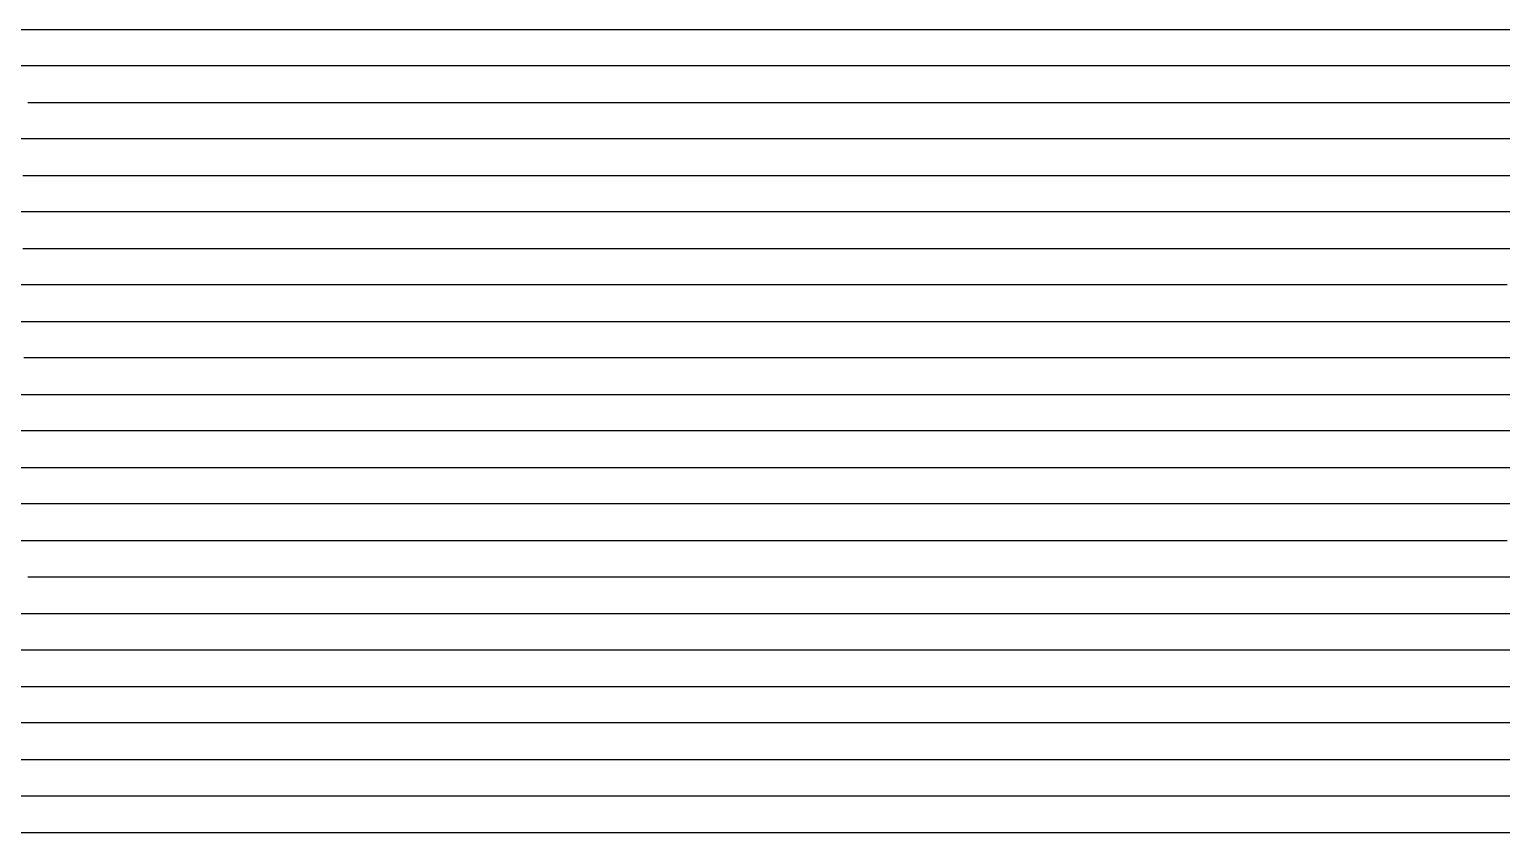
# Model space of a CAD drawing. Extents: x 20 to 170, y 60 to 234.
# Drawn here: x 57.5 to 95, y 103.73 to 124.21 of the extents above; entities that cross this region are included whole.
import ezdxf

# ---------------------------------------------------------------- set-up
doc = ezdxf.new("R2010")
doc.units = 0
doc.header["$LTSCALE"] = 0.000394
doc.layers.add('SPLINE', color=7, linetype='CONTINUOUS')

msp = doc.modelspace()

# ---------------------------------------------------------------- linework, layer by layer
at = {"layer": 'SPLINE', "color": 2}
for points in [[(56.213081, 124.206131, -9.601934), (57.567368, 124.206131, -11.765608), (58.307144, 124.206131, -12.723764), (59.091778, 124.206131, -13.434563), (59.758308, 124.206131, -13.919902), (60.632774, 124.206131, -14.37704), (60.772232, 124.206131, -14.45844), (61.469463, 124.206131, -14.743419), (61.819225, 124.206131, -14.946959), (62.169041, 124.206131, -15.347757), (62.341583, 124.206131, -15.670257), (62.42902, 124.206131, -15.917615), (62.516464, 124.206131, -16.321535), (62.866261, 124.206131, -18.090689), (63.279858, 124.206131, -19.875504), (63.301121, 124.206131, -19.919323), (63.629681, 124.206131, -19.859863), (64.284355, 124.206131, -19.806623), (64.610489, 124.206131, -19.809763), (66.007317, 124.206131, -20.119743), (67.401756, 124.206131, -20.639542), (68.098999, 124.206131, -20.877522), (68.994743, 124.206131, -21.33778), (69.146011, 124.206131, -21.434879), (69.320892, 124.206131, -21.588278), (69.495804, 124.206131, -21.769897), (70.890259, 124.206131, -23.304234), (71.131325, 124.206131, -23.576632), (71.240036, 124.206131, -23.723812), (71.414917, 124.206131, -24.046312), (71.511841, 124.206131, -24.32189), (71.589844, 124.206131, -24.63497), (72.201965, 124.206131, -27.525141), (72.407585, 124.206131, -28.264078), (72.424118, 124.206131, -28.307919), (72.636856, 124.206131, -28.636717), (72.658112, 124.206131, -28.646116), (72.984268, 124.206131, -28.520857), (73.334061, 124.206131, -28.426897), (73.683884, 124.206131, -28.361158), (74.381104, 124.206131, -28.301659), (75.383202, 124.206131, -28.307919), (75.775528, 124.206131, -28.098139), (76.125359, 124.206131, -27.929039), (76.475098, 124.206131, -27.794378), (76.81308, 124.206131, -27.75996), (77.172318, 124.206131, -27.831999), (78.569153, 124.206131, -27.772461), (79.963608, 124.206131, -27.976019), (80.3134, 124.206131, -28.007318), (81.010605, 124.206131, -27.806938), (81.360413, 124.206131, -27.75996), (82.057632, 124.206131, -27.878939), (82.754852, 124.206131, -28.210838), (83.10466, 124.206131, -28.467617), (83.267746, 124.206131, -28.627337), (83.430801, 124.206131, -28.833977), (83.627014, 124.206131, -29.156475), (84.260391, 124.206131, -30.515451), (84.281677, 124.206131, -30.543631), (84.562912, 124.206131, -30.672031), (84.865433, 124.206131, -30.841091), (84.993057, 124.206131, -30.866171), (85.269592, 124.206131, -30.731491), (85.54612, 124.206131, -30.634451), (85.89592, 124.206131, -30.612511), (86.245674, 124.206131, -30.615671), (86.593155, 124.206131, -30.634451), (86.942947, 124.206131, -30.784731), (87.285614, 124.206131, -31.022709), (87.628342, 124.206131, -31.307669), (87.973396, 124.206131, -31.711567), (88.015938, 124.206131, -31.777348), (88.167206, 124.206131, -32.052887), (88.240479, 124.206131, -32.221966), (88.316132, 124.206131, -32.416107), (88.337387, 124.206131, -32.450546), (89.013329, 124.206131, -32.040348), (89.689278, 124.206131, -31.245029), (90.540146, 124.206131, -29.682533), (90.66069, 124.206131, -29.494635), (90.781204, 124.206131, -29.356915), (90.956123, 124.206131, -29.200335), (91.828232, 124.206131, -28.495817), (92.525436, 124.206131, -28.032358), (93.922264, 124.206131, -27.152502), (94.619499, 124.206131, -26.783003), (95.316696, 124.206131, -26.382244)], [(95.316696, 123.274933, -26.106705), (93.222641, 123.274933, -27.20886), (92.525436, 123.274933, -27.622181), (90.956123, 123.274933, -28.680576), (90.781204, 123.274933, -28.824596), (90.67247, 123.274933, -28.949837), (89.734177, 123.274933, -30.214853), (88.92823, 123.274933, -31.492409), (88.294846, 123.274933, -31.827427), (87.753624, 123.274933, -31.439169), (86.942947, 123.274933, -30.881811), (86.593155, 123.274933, -30.690771), (86.245674, 123.274933, -30.653231), (85.54612, 123.274933, -30.687691), (85.111229, 123.274933, -30.938169), (85.092331, 123.274933, -30.935009), (84.688217, 123.274933, -30.756571), (84.484901, 123.274933, -30.690771), (84.281677, 123.274933, -30.603111), (84.260391, 123.274933, -30.581211), (84.15168, 123.274933, -30.371391), (83.530075, 123.274933, -29.100115), (83.32209, 123.274933, -28.783836), (83.163727, 123.274933, -28.561537), (83.029022, 123.274933, -28.408138), (82.407425, 123.274933, -27.756821), (82.057632, 123.274933, -27.5345), (81.707794, 123.274933, -27.449961), (81.360413, 123.274933, -27.42802), (80.660812, 123.274933, -27.5408), (80.400826, 123.274933, -27.60968), (79.963608, 123.274933, -27.5408), (78.569153, 123.274933, -27.506321), (78.065727, 123.274933, -27.484421), (77.172318, 123.274933, -27.16814), (76.475098, 123.274933, -27.149363), (76.125359, 123.274933, -27.24332), (75.210648, 123.274933, -27.622181), (74.927055, 123.274933, -27.841358), (74.820679, 123.274933, -27.982279), (74.643417, 123.274933, -28.264078), (74.619781, 123.274933, -28.273458), (73.683884, 123.274933, -28.345539), (73.334061, 123.274933, -28.420637), (72.984268, 123.274933, -28.686817), (72.962982, 123.274933, -28.671137), (72.859009, 123.274933, -28.561537), (72.837753, 123.274933, -28.527117), (72.568298, 123.274933, -27.731781), (72.433563, 123.274933, -27.40616), (72.298866, 123.274933, -27.19318), (72.031799, 123.274933, -26.341484), (71.804924, 123.274933, -25.737186), (71.589844, 123.274933, -25.239328), (71.414917, 123.274933, -24.872948), (71.240036, 123.274933, -24.55047), (70.455376, 123.274933, -23.369974), (70.36792, 123.274933, -23.250994), (70.193024, 123.274933, -23.050594), (69.779404, 123.274933, -22.787556), (69.365814, 123.274933, -22.665436), (69.122368, 123.274933, -22.399296), (68.798584, 123.274933, -22.136238), (68.098999, 123.274933, -21.769897), (67.751541, 123.274933, -21.660337), (67.401756, 123.274933, -21.691658), (67.29303, 123.274933, -21.738558), (66.650162, 123.274933, -21.52566), (65.89386, 123.274933, -21.22192), (65.652786, 123.274933, -21.0779), (64.981552, 123.274933, -20.883741), (64.960304, 123.274933, -20.865002), (64.610489, 123.274933, -20.680222), (64.393074, 123.274933, -20.667742), (63.684021, 123.274933, -20.727201), (63.504417, 123.274933, -20.764782), (62.993896, 123.274933, -20.965179), (62.771729, 123.274933, -20.949539), (62.755184, 123.274933, -20.943281), (62.417187, 123.274933, -19.668865), (62.081585, 123.274933, -17.95295), (61.939789, 123.274933, -17.301651), (61.819225, 123.274933, -16.885153), (61.731789, 123.274933, -16.637833), (61.469463, 123.274933, -15.952055), (61.268539, 123.274933, -15.620176), (61.067657, 123.274933, -15.460437), (60.966022, 123.274933, -15.404098), (60.422421, 123.274933, -15.184918), (60.183723, 123.274933, -15.009559), (60.074982, 123.274933, -14.940699), (59.72522, 123.274933, -14.755939), (58.33073, 123.274933, -13.653702), (57.980968, 123.274933, -13.343763), (57.631187, 123.274933, -12.921045), (57.151405, 123.274933, -12.307307)], [(57.456276, 122.343689, -13.443963), (58.068405, 122.343689, -14.3614), (59.027981, 122.343689, -15.285097), (60.422421, 122.343689, -16.471855), (60.772232, 122.343689, -16.910233), (60.947113, 122.343689, -17.185793), (61.098389, 122.343689, -17.517691), (61.294521, 122.343689, -18.028049), (61.469463, 122.343689, -18.519688), (61.533272, 122.343689, -18.779547), (61.961048, 122.343689, -20.764782), (62.102844, 122.343689, -21.306459), (62.124119, 122.343689, -21.372259), (62.670071, 122.343689, -21.522539), (63.164055, 122.343689, -21.741737), (63.563454, 122.343689, -21.816837), (63.913273, 122.343689, -22.004738), (64.088173, 122.343689, -22.173838), (64.456863, 122.343689, -22.555836), (65.002838, 122.343689, -23.178974), (65.199005, 122.343689, -23.532812), (65.272263, 122.343689, -23.795792), (65.416443, 122.343689, -24.738308), (65.858414, 122.343689, -25.890606), (65.877342, 122.343689, -25.915667), (66.049866, 122.343689, -26.009584), (66.071121, 122.343689, -25.987684), (66.222382, 122.343689, -25.521126), (66.373642, 122.343689, -25.229908), (66.524918, 122.343689, -25.029509), (67.297791, 122.343689, -23.886612), (67.401756, 122.343689, -23.708132), (67.751541, 122.343689, -23.335554), (68.098999, 122.343689, -23.163294), (68.448769, 122.343689, -23.122574), (68.689873, 122.343689, -23.166454), (68.798584, 122.343689, -23.197754), (69.495804, 122.343689, -23.463892), (69.845596, 122.343689, -23.676832), (70.193024, 122.343689, -24.027552), (70.507339, 122.343689, -24.497231), (71.166763, 122.343689, -25.248728), (71.377106, 122.343689, -25.405266), (71.589844, 122.343689, -25.583746), (71.937256, 122.343689, -25.953224), (72.133438, 122.343689, -26.216225), (72.920448, 122.343689, -26.948982), (72.984268, 122.343689, -26.999043), (73.726395, 122.343689, -27.797499), (74.532349, 122.343689, -28.320478), (74.555969, 122.343689, -28.320478), (74.785263, 122.343689, -27.960339), (74.860863, 122.343689, -27.857038), (75.165756, 122.343689, -27.60342), (76.125359, 122.343689, -27.20886), (76.475098, 122.343689, -27.133722), (77.172318, 122.343689, -27.143103), (78.065727, 122.343689, -27.27774), (78.569153, 122.343689, -27.27462), (80.660812, 122.343689, -27.165043), (81.360413, 122.343689, -27.24958), (82.754852, 122.343689, -27.305941), (83.10466, 122.343689, -27.475), (83.452057, 122.343689, -27.810059), (83.627014, 122.343689, -28.098139), (83.80188, 122.343689, -28.567837), (84.15168, 122.343689, -29.576075), (84.435272, 122.343689, -30.452831), (84.780319, 122.343689, -30.706451), (85.643059, 122.343689, -31.210609), (85.76593, 122.343689, -31.295109), (86.363892, 122.343689, -31.304529), (86.67115, 122.343689, -31.457949), (86.942947, 122.343689, -31.645807), (87.269096, 122.343689, -31.830587), (87.290352, 122.343689, -31.830587), (88.157761, 122.343689, -31.407869), (88.840805, 122.343689, -30.853611), (88.862061, 122.343689, -30.825411), (89.646751, 122.343689, -29.579195), (89.734177, 122.343689, -29.457115), (89.909111, 122.343689, -29.250435), (90.781204, 122.343689, -28.257818), (91.128647, 122.343689, -28.001099), (91.915657, 122.343689, -27.49382), (92.875259, 122.343689, -26.986563), (93.922264, 122.343689, -26.469904), (95.316696, 122.343689, -25.878086)], [(95.316696, 121.414871, -25.683947), (93.922264, 121.414871, -26.210024), (92.525436, 121.414871, -26.839382), (91.128647, 121.414871, -27.628441), (90.431442, 121.414871, -28.148218), (89.909111, 121.414871, -28.580317), (89.776703, 121.414871, -28.718117), (88.774635, 121.414871, -30.030113), (88.011223, 121.414871, -31.270069), (86.789276, 121.414871, -31.880667), (86.768036, 121.414871, -31.883827), (86.749161, 121.414871, -31.877527), (86.597893, 121.414871, -31.749147), (86.148804, 121.414871, -31.420349), (85.54612, 121.414871, -31.00701), (85.432671, 121.414871, -30.919409), (85.231766, 121.414871, -30.080193), (85.089966, 121.414871, -29.538515), (84.607796, 121.414871, -28.022999), (84.380959, 121.414871, -27.669161), (84.15168, 121.414871, -27.490641), (83.976761, 121.414871, -27.409281), (83.80188, 121.414871, -27.33724), (83.10466, 121.414871, -26.933323), (82.754852, 121.414871, -26.829983), (82.057632, 121.414871, -26.845642), (81.511658, 121.414871, -26.914522), (80.660812, 121.414871, -26.817442), (79.963608, 121.414871, -26.864403), (78.21936, 121.414871, -26.999043), (77.522118, 121.414871, -27.024122), (77.172318, 121.414871, -27.083603), (76.893494, 121.414871, -27.18696), (76.616898, 121.414871, -27.31846), (76.05912, 121.414871, -27.694201), (75.558105, 121.414871, -27.947859), (75.39267, 121.414871, -27.925919), (74.629227, 121.414871, -27.525141), (72.908661, 121.414871, -26.545002), (72.863739, 121.414871, -26.504324), (72.428879, 121.414871, -26.184944), (71.849792, 121.414871, -25.925024), (71.06514, 121.414871, -25.352026), (70.193024, 121.414871, -24.60367), (70.018112, 121.414871, -24.46903), (69.845596, 121.414871, -24.381371), (69.146011, 121.414871, -24.06197), (69.016014, 121.414871, -23.986832), (68.798584, 121.414871, -23.880352), (68.448769, 121.414871, -23.817732), (68.098999, 121.414871, -23.845932), (67.751541, 121.414871, -23.989952), (67.401756, 121.414871, -24.31245), (66.44693, 121.414871, -25.442846), (66.324005, 121.414871, -25.652626), (66.198761, 121.414871, -25.978264), (65.156456, 121.414871, -30.174133), (65.132851, 121.414871, -30.186693), (65.085533, 121.414871, -30.145973), (65.069016, 121.414871, -30.058332), (64.610489, 121.414871, -27.002222), (64.567955, 121.414871, -26.685963), (64.362343, 121.414871, -24.19035), (64.322159, 121.414871, -23.946112), (64.239464, 121.414871, -23.701872), (64.07634, 121.414871, -23.416954), (63.913273, 121.414871, -23.232174), (63.213684, 121.414871, -22.414936), (63.041161, 121.414871, -22.189476), (62.866261, 121.414871, -22.014137), (62.516464, 121.414871, -21.794958), (61.68214, 121.414871, -21.387899), (61.54744, 121.414871, -21.312759), (61.27327, 121.414871, -21.19376), (61.251995, 121.414871, -21.162439), (60.630421, 121.414871, -18.244129), (60.526398, 121.414871, -17.849609), (60.422421, 121.414871, -17.611631), (60.249893, 121.414871, -17.320431), (60.008823, 121.414871, -17.013573), (59.900112, 121.414871, -16.891413), (59.833927, 121.414871, -16.828793), (58.978352, 121.414871, -16.102335), (58.226765, 121.414871, -15.191197), (57.631187, 121.414871, -14.176661), (57.283749, 121.414871, -13.600523)], [(57.331024, 120.483658, -14.38332), (58.229118, 120.483658, -15.739157), (58.252762, 120.483658, -15.770476), (58.564751, 120.483658, -16.277735), (58.718349, 120.483658, -16.716093), (58.895638, 120.483658, -17.445671), (59.342323, 120.483658, -17.824551), (59.505402, 120.483658, -18.040609), (59.637775, 120.483658, -18.291109), (59.845764, 120.483658, -18.814007), (60.056095, 120.483658, -19.590546), (60.33733, 120.483658, -20.924461), (60.597332, 120.483658, -21.012159), (60.684757, 120.483658, -21.052839), (60.772232, 120.483658, -21.10294), (61.665619, 120.483658, -21.719818), (61.819225, 120.483658, -21.810617), (62.169041, 120.483658, -22.148798), (63.213684, 120.483658, -23.557852), (63.348392, 120.483658, -23.858412), (63.414589, 120.483658, -24.12459), (63.43111, 120.483658, -24.25609), (63.714752, 120.483658, -28.931017), (64.267792, 120.483658, -35.675735), (64.284355, 120.483658, -35.782177), (64.352882, 120.483658, -35.926216), (64.369438, 120.483658, -35.926216), (64.456863, 120.483658, -35.440876), (65.090294, 120.483658, -32.259567), (65.307732, 120.483658, -31.385929), (66.007317, 120.483658, -28.971777), (66.333458, 120.483658, -27.662861), (66.517822, 120.483658, -27.055443), (66.704536, 120.483658, -26.566942), (67.051964, 120.483658, -25.709026), (67.226845, 120.483658, -25.471006), (67.597916, 120.483658, -25.035809), (67.751541, 120.483658, -24.882368), (68.098999, 120.483658, -24.678808), (68.448769, 120.483658, -24.63187), (68.774918, 120.483658, -24.716408), (68.994743, 120.483658, -24.813448), (69.495804, 120.483658, -24.788408), (69.845596, 120.483658, -24.885489), (70.018112, 120.483658, -24.985668), (70.977715, 120.483658, -25.734066), (71.849792, 120.483658, -26.081644), (72.636856, 120.483658, -26.369684), (72.809387, 120.483658, -26.444864), (73.508957, 120.483658, -26.839382), (73.94384, 120.483658, -27.008482), (74.2724, 120.483658, -27.155663), (75.775528, 120.483658, -28.007318), (76.016586, 120.483658, -28.195179), (76.037857, 120.483658, -28.179539), (76.65947, 120.483658, -27.31846), (76.914749, 120.483658, -27.089863), (77.172318, 120.483658, -27.002222), (77.368515, 120.483658, -26.983442), (77.869568, 120.483658, -26.820602), (78.569153, 120.483658, -26.676542), (79.441299, 120.483658, -26.601402), (81.360413, 120.483658, -26.526264), (82.057632, 120.483658, -26.617083), (82.208878, 120.483658, -26.667143), (82.232529, 120.483658, -26.667143), (82.754852, 120.483658, -26.541904), (83.452057, 120.483658, -26.494925), (84.15168, 120.483658, -26.698483), (84.281677, 120.483658, -26.751722), (84.499084, 120.483658, -26.786142), (84.848915, 120.483658, -26.952103), (85.023796, 120.483658, -27.089863), (85.198715, 120.483658, -27.24958), (85.371239, 120.483658, -27.462521), (85.54612, 120.483658, -27.803799), (85.950249, 120.483658, -29.444574), (86.354446, 120.483658, -31.235649), (86.375725, 120.483658, -31.257549), (86.664062, 120.483658, -31.423529), (86.907501, 120.483658, -31.492409), (87.212372, 120.483658, -31.363989), (87.923767, 120.483658, -30.665731), (88.817169, 120.483658, -29.325535), (89.036949, 120.483658, -29.071955), (89.734177, 120.483658, -28.332958), (90.431442, 120.483658, -27.7819), (90.781204, 120.483658, -27.5408), (91.128647, 120.483658, -27.315321), (91.828232, 120.483658, -26.829983), (92.175705, 120.483658, -26.660862), (92.525436, 120.483658, -26.545002), (93.922264, 120.483658, -25.978264), (95.316696, 120.483658, -25.527367)], [(95.316696, 119.552414, -25.405266), (93.922264, 119.552414, -25.874947), (93.222641, 119.552414, -26.122284), (92.525436, 119.552414, -26.413525), (91.828232, 119.552414, -26.679703), (91.303528, 119.552414, -26.955242), (91.128647, 119.552414, -27.058542), (90.431442, 119.552414, -27.55644), (89.734177, 119.552414, -28.082499), (89.036949, 119.552414, -28.771357), (88.337387, 119.552414, -29.569815), (88.041985, 119.552414, -29.926773), (87.893066, 119.552414, -30.136553), (87.746529, 119.552414, -30.318211), (87.132011, 119.552414, -31.038389), (87.07296, 119.552414, -31.069689), (87.051674, 119.552414, -31.066549), (86.366219, 119.552414, -27.925919), (86.25042, 119.552414, -27.59086), (86.016487, 119.552414, -27.190081), (85.89827, 119.552414, -27.052282), (85.780113, 119.552414, -26.939583), (85.198715, 119.552414, -26.444864), (84.848915, 119.552414, -26.231924), (84.15168, 119.552414, -26.147385), (83.68132, 119.552414, -26.216225), (83.192093, 119.552414, -26.491804), (83.109406, 119.552414, -26.491804), (82.754852, 119.552414, -26.369684), (81.360413, 119.552414, -26.297665), (79.963608, 119.552414, -26.307064), (79.266373, 119.552414, -26.391624), (78.569153, 119.552414, -26.548162), (78.21936, 119.552414, -26.620182), (78.044479, 119.552414, -26.648382), (77.522118, 119.552414, -26.817442), (77.172318, 119.552414, -26.970882), (76.704376, 119.552414, -27.34976), (76.46801, 119.552414, -27.7819), (76.212799, 119.552414, -28.383099), (75.775528, 119.552414, -28.048038), (74.381104, 119.552414, -27.258961), (73.683884, 119.552414, -26.948982), (73.508957, 119.552414, -26.883223), (72.674652, 119.552414, -26.613922), (72.362663, 119.552414, -26.548162), (71.741089, 119.552414, -26.498104), (71.653641, 119.552414, -26.466764), (71.414917, 119.552414, -26.397884), (70.890259, 119.552414, -26.260084), (70.717697, 119.552414, -26.191204), (70.542816, 119.552414, -26.128584), (70.193024, 119.552414, -26.094164), (70.063034, 119.552414, -26.106705), (70.041748, 119.552414, -26.100405), (69.729782, 119.552414, -25.862406), (69.420151, 119.552414, -25.737186), (69.223984, 119.552414, -25.737186), (68.448769, 119.552414, -25.862406), (68.098999, 119.552414, -26.044004), (67.926468, 119.552414, -26.282024), (67.751541, 119.552414, -26.732943), (67.051964, 119.552414, -28.583477), (66.87944, 119.552414, -29.081335), (65.988419, 119.552414, -32.118668), (65.938782, 119.552414, -32.312767), (65.740257, 119.552414, -33.571545), (65.137573, 119.552414, -36.605713), (65.071365, 119.552414, -36.690273), (64.915382, 119.552414, -36.934471), (64.648315, 119.552414, -37.573227), (64.454506, 119.552414, -38.161949), (64.4356, 119.552414, -38.190109), (63.367313, 119.552414, -38.190109), (63.346039, 119.552414, -38.130608), (62.866261, 119.552414, -30.199173), (62.516464, 119.552414, -24.64123), (62.495213, 119.552414, -24.34691), (62.419559, 119.552414, -24.021252), (62.341583, 119.552414, -23.845932), (62.169041, 119.552414, -23.589172), (61.774334, 119.552414, -23.056854), (61.469463, 119.552414, -22.411816), (61.294521, 119.552414, -22.073618), (61.122002, 119.552414, -21.845037), (60.772232, 119.552414, -21.55386), (59.907207, 119.552414, -20.95266), (59.737011, 119.552414, -20.852442), (59.027981, 119.552414, -20.608221), (58.678188, 119.552414, -20.185503), (58.569462, 119.552414, -20.100964), (58.33073, 119.552414, -19.114605), (58.068405, 119.552414, -18.021849), (57.806068, 119.552414, -16.653473), (57.631187, 119.552414, -16.249535), (56.922134, 119.552414, -15.131679)], [(57.328648, 118.623627, -19.180386), (57.536636, 118.623627, -20.279444), (57.555511, 118.623627, -20.323301), (57.631187, 118.623627, -20.326422), (58.33073, 118.623627, -20.432901), (58.678188, 118.623627, -20.533062), (59.027981, 118.623627, -20.733461), (60.074982, 118.623627, -21.538219), (60.422421, 118.623627, -21.985958), (61.122002, 118.623627, -23.611092), (61.469463, 118.623627, -24.36257), (61.556889, 118.623627, -24.685108), (61.578175, 118.623627, -24.913649), (62.407738, 118.623627, -38.061749), (62.42902, 118.623627, -38.196369), (63.213684, 118.623627, -38.196369), (64.260712, 118.623627, -38.224548), (64.610489, 118.623627, -38.224548), (65.307732, 118.623627, -38.196369), (66.108932, 118.623627, -38.190109), (66.487091, 118.623627, -35.804096), (66.605278, 118.623627, -35.137135), (66.725815, 118.623627, -34.598598), (66.846329, 118.623627, -34.169621), (66.988174, 118.623627, -33.781319), (67.092148, 118.623627, -33.571545), (68.098999, 118.623627, -30.142813), (68.798584, 118.623627, -28.229639), (68.862389, 118.623627, -28.022999), (68.886002, 118.623627, -27.963499), (68.971107, 118.623627, -27.794378), (69.146011, 118.623627, -27.60968), (69.495804, 118.623627, -27.48756), (70.193024, 118.623627, -27.218281), (70.476624, 118.623627, -27.21512), (71.589844, 118.623627, -27.402981), (71.982147, 118.623627, -27.43432), (72.133438, 118.623627, -27.37796), (72.679398, 118.623627, -27.409281), (72.984268, 118.623627, -27.50946), (74.402359, 118.623627, -28.132559), (75.732994, 118.623627, -28.987436), (75.775528, 118.623627, -28.987436), (76.170227, 118.623627, -29.034395), (76.366371, 118.623627, -29.109535), (76.562576, 118.623627, -29.228495), (76.583862, 118.623627, -29.234755), (77.172318, 118.623627, -27.697361), (77.347237, 118.623627, -27.32472), (77.522118, 118.623627, -27.074223), (77.694641, 118.623627, -26.886322), (77.78212, 118.623627, -26.811182), (77.869568, 118.623627, -26.745422), (78.569153, 118.623627, -26.444864), (78.91658, 118.623627, -26.360304), (79.091492, 118.623627, -26.325865), (79.266373, 118.623627, -26.300804), (79.963608, 118.623627, -26.159904), (80.618301, 118.623627, -26.116064), (81.294235, 118.623627, -26.166164), (82.754852, 118.623627, -26.178684), (83.125946, 118.623627, -26.222525), (83.719177, 118.623627, -26.156784), (83.894073, 118.623627, -26.097244), (84.15168, 118.623627, -26.037785), (85.54612, 118.623627, -25.871826), (85.89592, 118.623627, -25.956345), (86.245674, 118.623627, -26.194365), (86.396988, 118.623627, -26.397884), (86.550606, 118.623627, -26.795563), (86.942947, 118.623627, -28.680576), (87.269096, 118.623627, -30.346371), (87.290352, 118.623627, -30.443451), (87.815056, 118.623627, -29.911133), (88.273567, 118.623627, -29.391335), (89.734177, 118.623627, -27.957218), (91.128647, 118.623627, -26.898863), (92.525436, 118.623627, -26.263245), (93.922264, 118.623627, -25.712126), (95.316696, 118.623627, -25.286308)], [(95.141815, 117.692383, -25.186089), (94.966896, 117.692383, -25.223688), (94.794373, 117.692383, -25.273748), (93.922264, 117.692383, -25.583746), (91.828232, 117.692383, -26.485544), (91.128647, 117.692383, -26.829983), (90.431442, 117.692383, -27.2903), (89.734177, 117.692383, -27.872679), (89.296959, 117.692383, -28.229639), (88.273567, 117.692383, -29.156475), (88.077393, 117.692383, -29.350615), (88.053726, 117.692383, -29.266075), (87.498352, 117.692383, -26.457344), (87.429794, 117.692383, -26.184944), (87.35894, 117.692383, -26.025265), (87.21946, 117.692383, -25.809206), (86.942947, 117.692383, -25.558666), (86.593155, 117.692383, -25.414646), (86.245674, 117.692383, -25.373966), (85.89592, 117.692383, -25.392746), (85.721024, 117.692383, -25.414646), (85.54612, 117.692383, -25.455366), (84.848915, 117.692383, -25.734066), (84.499084, 117.692383, -25.943865), (84.15168, 117.692383, -25.981384), (83.976761, 117.692383, -26.009584), (82.754852, 117.692383, -25.906286), (81.360413, 117.692383, -25.809206), (80.835739, 117.692383, -25.896906), (80.3134, 117.692383, -26.109804), (79.963608, 117.692383, -26.138004), (79.266373, 117.692383, -26.275764), (78.91658, 117.692383, -26.379105), (78.741669, 117.692383, -26.482405), (78.569153, 117.692383, -26.632723), (78.21936, 117.692383, -27.099302), (78.131897, 117.692383, -27.284), (77.869568, 117.692383, -27.903978), (77.172318, 117.692383, -29.698233), (77.089638, 117.692383, -30.030113), (77.042328, 117.692383, -30.333811), (77.018692, 117.692383, -30.349491), (76.768173, 117.692383, -30.452831), (76.74691, 117.692383, -30.452831), (76.397156, 117.692383, -30.327591), (75.775528, 117.692383, -30.136553), (74.988495, 117.692383, -30.133453), (74.132912, 117.692383, -29.579195), (73.683884, 117.692383, -29.341255), (72.984268, 117.692383, -29.043795), (72.896828, 117.692383, -29.075075), (72.287033, 117.692383, -29.400755), (71.937256, 117.692383, -29.557295), (71.240036, 117.692383, -29.670033), (71.06514, 117.692383, -29.707613), (70.890259, 117.692383, -29.848513), (70.193024, 117.692383, -30.903709), (69.850304, 117.692383, -31.489269), (69.67778, 117.692383, -32.030987), (68.992378, 117.692383, -34.32304), (68.798584, 117.692383, -34.742619), (68.578781, 117.692383, -35.362595), (68.470016, 117.692383, -35.782177), (68.361328, 117.692383, -36.298851), (68.016258, 117.692383, -38.161949), (68.002075, 117.692383, -38.196369), (64.610489, 117.692383, -38.190109), (63.650936, 117.692383, -38.224548), (62.866261, 117.692383, -38.224548), (62.169041, 117.692383, -38.199528), (61.490738, 117.692383, -38.190109), (61.469463, 117.692383, -37.964649), (60.635147, 117.692383, -24.744568), (60.618603, 117.692383, -24.62875), (60.554775, 117.692383, -24.37195), (60.488625, 117.692383, -24.19347), (59.55032, 117.692383, -21.870098), (59.375408, 117.692383, -21.56012), (59.027981, 117.692383, -21.1875), (58.33073, 117.692383, -20.695902), (57.980968, 117.692383, -20.457941), (57.806068, 117.692383, -20.373362), (56.933956, 117.692383, -20.088444)], [(57.283749, 116.761154, -20.523682), (58.15588, 116.761154, -21.15308), (58.33073, 116.761154, -21.30336), (58.503307, 116.761154, -21.516279), (58.678188, 116.761154, -21.854418), (59.027981, 116.761154, -22.693596), (59.55032, 116.761154, -23.986832), (59.637775, 116.761154, -24.22167), (59.682667, 116.761154, -24.39073), (59.703949, 116.761154, -24.52541), (59.72522, 116.761154, -24.819708), (60.554775, 116.761154, -38.165047), (60.57605, 116.761154, -38.196369), (62.866261, 116.761154, -38.190109), (63.738392, 116.761154, -38.218288), (64.610489, 116.761154, -38.190109), (66.007317, 116.761154, -38.199528), (66.354744, 116.761154, -38.208908), (67.051964, 116.761154, -38.190109), (68.623672, 116.761154, -38.190109), (69.670685, 116.761154, -38.230808), (72.984268, 116.761154, -38.230808), (74.381104, 116.761154, -38.240208), (75.078308, 116.761154, -38.230808), (76.10408, 116.761154, -38.233948), (76.430183, 116.761154, -38.249588), (76.451485, 116.761154, -38.199528), (76.744553, 116.761154, -36.947033), (76.891083, 116.761154, -36.420952), (77.058907, 116.761154, -35.966915), (77.129822, 116.761154, -35.794735), (77.869568, 116.761154, -31.12291), (78.023193, 116.761154, -30.092752), (78.044479, 116.761154, -29.992533), (78.110626, 116.761154, -29.782713), (78.699112, 116.761154, -28.392439), (78.982773, 116.761154, -27.305941), (79.124573, 116.761154, -26.948982), (79.266373, 116.761154, -26.726683), (79.613831, 116.761154, -26.391624), (79.963608, 116.761154, -26.200624), (80.660812, 116.761154, -25.915667), (81.360413, 116.761154, -25.809206), (81.511658, 116.761154, -25.806067), (81.823654, 116.761154, -25.718407), (82.133286, 116.761154, -25.655787), (82.754852, 116.761154, -25.643227), (84.15168, 116.761154, -25.571226), (84.806351, 116.761154, -25.583746), (85.477592, 116.761154, -25.427206), (85.54612, 116.761154, -25.389606), (86.245674, 116.761154, -25.151669), (86.768036, 116.761154, -25.051468), (86.942947, 116.761154, -25.029509), (87.640175, 116.761154, -25.070229), (87.989937, 116.761154, -25.254988), (88.164856, 116.761154, -25.427206), (88.337387, 116.761154, -25.734066), (88.92823, 116.761154, -28.326698), (88.949516, 116.761154, -28.392439), (89.341873, 116.761154, -28.076199), (89.734177, 116.761154, -27.78812), (91.128647, 116.761154, -26.811182), (91.303528, 116.761154, -26.717222), (91.828232, 116.761154, -26.379105), (92.525436, 116.761154, -26.031525), (93.922264, 116.761154, -25.373966), (94.794373, 116.761154, -25.085888), (94.966896, 116.761154, -25.045168), (95.753952, 116.761154, -24.882368)], [(95.666496, 115.832321, -24.55357), (94.90313, 115.832321, -24.866688), (93.922264, 115.832321, -25.148508), (92.525436, 115.832321, -25.925024), (91.128647, 115.832321, -26.751722), (90.431442, 115.832321, -27.205721), (89.887833, 115.832321, -27.593981), (89.86422, 115.832321, -27.5345), (89.734177, 115.832321, -27.046062), (89.320587, 115.832321, -25.364586), (89.178772, 115.832321, -25.035809), (89.036949, 115.832321, -24.851028), (88.68721, 115.832321, -24.613091), (88.337387, 115.832321, -24.531651), (87.640175, 115.832321, -24.59741), (87.290352, 115.832321, -24.685108), (86.942947, 115.832321, -24.800968), (86.387505, 115.832321, -25.045168), (85.829773, 115.832321, -25.186089), (85.54612, 115.832321, -25.201748), (84.15168, 115.832321, -25.208008), (83.452057, 115.832321, -25.164148), (82.754852, 115.832321, -25.229908), (82.407425, 115.832321, -25.286308), (82.057632, 115.832321, -25.352026), (81.707794, 115.832321, -25.455366), (81.360413, 115.832321, -25.593166), (80.660812, 115.832321, -26.040924), (80.3134, 115.832321, -26.366585), (80.138519, 115.832321, -26.601402), (79.963608, 115.832321, -26.964622), (78.961494, 115.832321, -30.825411), (78.921295, 115.832321, -31.088449), (78.63298, 115.832321, -33.765659), (78.136642, 115.832321, -37.141132), (78.115364, 115.832321, -37.241352), (78.051544, 115.832321, -37.313332), (77.879021, 115.832321, -37.560749), (77.713593, 115.832321, -37.886387), (77.564651, 115.832321, -38.240208), (77.543388, 115.832321, -38.268368), (77.172318, 115.832321, -38.265247), (76.475098, 115.832321, -38.237068), (75.428116, 115.832321, -38.230808), (74.381104, 115.832321, -38.265247), (72.984268, 115.832321, -38.230808), (69.495804, 115.832321, -38.230808), (68.623672, 115.832321, -38.196369), (67.051964, 115.832321, -38.190109), (66.354744, 115.832321, -38.215168), (65.657524, 115.832321, -38.196369), (63.213684, 115.832321, -38.190109), (61.819225, 115.832321, -38.155647), (60.947113, 115.832321, -38.190109), (59.637775, 115.832321, -38.190109), (59.616493, 115.832321, -38.039787), (59.027981, 115.832321, -28.580317), (58.786926, 115.832321, -24.879229), (58.765644, 115.832321, -24.647511), (58.678188, 115.832321, -24.32501), (58.33073, 115.832321, -23.485832), (57.718632, 115.832321, -22.036037), (57.631187, 115.832321, -21.876358), (57.359371, 115.832321, -21.603958)], [(56.97649, 114.901108, -23.607912), (57.687881, 114.901108, -25.286308), (57.742226, 114.901108, -25.458527), (57.782452, 114.901108, -25.643227), (57.824986, 114.901108, -25.921925), (58.089676, 114.901108, -29.090734), (58.15588, 114.901108, -29.945553), (58.678188, 114.901108, -37.980309), (58.699451, 114.901108, -38.190109), (60.772232, 114.901108, -38.186989), (61.819225, 114.901108, -38.152569), (63.213684, 114.901108, -38.196369), (68.798584, 114.901108, -38.196369), (69.495804, 114.901108, -38.221428), (70.542816, 114.901108, -38.230808), (72.984268, 114.901108, -38.230808), (74.381104, 114.901108, -38.265247), (75.428116, 114.901108, -38.230808), (76.475098, 114.901108, -38.237068), (77.172318, 114.901108, -38.265247), (78.569153, 114.901108, -38.268368), (78.583328, 114.901108, -38.255867), (79.091492, 114.901108, -36.590031), (79.337257, 114.901108, -34.307381), (79.445984, 114.901108, -33.449444), (79.880905, 114.901108, -30.590611), (79.909248, 114.901108, -30.462231), (80.856995, 114.901108, -26.664022), (81.010605, 114.901108, -26.250725), (81.360413, 114.901108, -25.712126), (81.532944, 114.901108, -25.524246), (81.707794, 114.901108, -25.367706), (82.057632, 114.901108, -25.123468), (82.754852, 114.901108, -24.813448), (83.300812, 114.901108, -24.750828), (83.868057, 114.901108, -24.747728), (84.15168, 114.901108, -24.710148), (84.761459, 114.901108, -24.710148), (84.848915, 114.901108, -24.688189), (85.54612, 114.901108, -24.66317), (86.942947, 114.901108, -24.57551), (87.401443, 114.901108, -24.497231), (87.869423, 114.901108, -24.27177), (88.337387, 114.901108, -24.09325), (88.512268, 114.901108, -24.036932), (88.68721, 114.901108, -23.989952), (89.036949, 114.901108, -23.927332), (89.384407, 114.901108, -23.936712), (89.734177, 114.901108, -24.046312), (89.984711, 114.901108, -24.24045), (90.109985, 114.901108, -24.40955), (90.235245, 114.901108, -24.681988), (90.410156, 114.901108, -25.326986), (90.431442, 114.901108, -25.370846), (90.693748, 114.901108, -25.658886), (90.715027, 114.901108, -25.674526), (90.923027, 114.901108, -25.724667), (91.128647, 114.901108, -25.878086), (91.265732, 114.901108, -26.044004), (91.492599, 114.901108, -26.357204), (91.50679, 114.901108, -26.369684), (91.764404, 114.901108, -26.225664), (92.045647, 114.901108, -26.128584), (93.922264, 114.901108, -25.038908), (94.052254, 114.901108, -25.001308), (95.316696, 114.901108, -24.39073)], [(95.666496, 113.969925, -23.842772), (94.794373, 113.969925, -24.37195), (94.619499, 113.969925, -24.46277), (93.986084, 113.969925, -24.901108), (92.525436, 113.969925, -25.743446), (92.438011, 113.969925, -25.787306), (92.416725, 113.969925, -25.777906), (91.894402, 113.969925, -25.054588), (91.726616, 113.969925, -24.647511), (91.511528, 113.969925, -24.23105), (91.343742, 113.969925, -24.008732), (90.911171, 113.969925, -23.535912), (90.67247, 113.969925, -23.351154), (90.431442, 113.969925, -23.263514), (89.734177, 113.969925, -23.272934), (89.384407, 113.969925, -23.369974), (89.036949, 113.969925, -23.507772), (88.68721, 113.969925, -23.686192), (88.228699, 113.969925, -23.977392), (87.807961, 113.969925, -24.08077), (86.942947, 113.969925, -24.052572), (85.699745, 113.969925, -24.10581), (85.198715, 113.969925, -24.08699), (84.848915, 113.969925, -24.10581), (84.499084, 113.969925, -24.16217), (83.868057, 113.969925, -24.29369), (83.584442, 113.969925, -24.40011), (83.01722, 113.969925, -24.744568), (82.754852, 113.969925, -24.779028), (82.407425, 113.969925, -24.938688), (82.232529, 113.969925, -25.120348), (82.057632, 113.969925, -25.420946), (81.830742, 113.969925, -25.937584), (81.294235, 113.969925, -27.612801), (81.206787, 113.969925, -27.925919), (80.923172, 113.969925, -29.081335), (80.835739, 113.969925, -29.485275), (80.814468, 113.969925, -29.626175), (80.400826, 113.969925, -33.017323), (80.355911, 113.969925, -33.324203), (79.902153, 113.969925, -36.298851), (79.880905, 113.969925, -36.405312), (79.308899, 113.969925, -38.255867), (79.287651, 113.969925, -38.268368), (77.172318, 113.969925, -38.268368), (75.775528, 113.969925, -38.230808), (74.903412, 113.969925, -38.255867), (74.031273, 113.969925, -38.230808), (72.636856, 113.969925, -38.230808), (72.287033, 113.969925, -38.240208), (71.589844, 113.969925, -38.202648), (71.240036, 113.969925, -38.196369), (70.890259, 113.969925, -38.199528), (70.193024, 113.969925, -38.246449), (69.845596, 113.969925, -38.230808), (68.536224, 113.969925, -38.224548), (67.751541, 113.969925, -38.199528), (65.307732, 113.969925, -38.190109), (64.610489, 113.969925, -38.218288), (63.913273, 113.969925, -38.190109), (63.213684, 113.969925, -38.202648), (62.866261, 113.969925, -38.196369), (61.819225, 113.969925, -38.205769), (61.469463, 113.969925, -38.196369), (57.739895, 113.969925, -38.190109), (57.718632, 113.969925, -37.995968), (57.283749, 113.969925, -32.738644)], [(56.626709, 113.038696, -38.199528), (57.631187, 113.038696, -38.205769), (58.33073, 113.038696, -38.196369), (61.819225, 113.038696, -38.190109), (62.169041, 113.038696, -38.199528), (63.213684, 113.038696, -38.199528), (63.913273, 113.038696, -38.224548), (64.610489, 113.038696, -38.224548), (65.307732, 113.038696, -38.196369), (67.751541, 113.038696, -38.190109), (68.798584, 113.038696, -38.224548), (69.495804, 113.038696, -38.230808), (70.193024, 113.038696, -38.249588), (71.589844, 113.038696, -38.202648), (72.984268, 113.038696, -38.230808), (74.381104, 113.038696, -38.233948), (75.253204, 113.038696, -38.268368), (80.225952, 113.038696, -38.268368), (80.247223, 113.038696, -38.246449), (80.526123, 113.038696, -37.266392), (80.802612, 113.038696, -36.170456), (80.821564, 113.038696, -36.082775), (81.258797, 113.038696, -32.500645), (81.752762, 113.038696, -27.352921), (81.809464, 113.038696, -26.883223), (81.866188, 113.038696, -26.526264), (82.000908, 113.038696, -25.859306), (82.057632, 113.038696, -25.662046), (82.232529, 113.038696, -25.298788), (82.407425, 113.038696, -25.032648), (82.754852, 113.038696, -24.613091), (83.452057, 113.038696, -24.027552), (83.80188, 113.038696, -23.870972), (84.15168, 113.038696, -23.808352), (84.848915, 113.038696, -23.751972), (85.54612, 113.038696, -23.554672), (86.593155, 113.038696, -23.485832), (86.942947, 113.038696, -23.420053), (88.729744, 113.038696, -23.473312), (89.044044, 113.038696, -23.398134), (89.483704, 113.038696, -23.069374), (89.734177, 113.038696, -22.912794), (90.084, 113.038696, -22.737455), (90.256531, 113.038696, -22.674816), (90.431442, 113.038696, -22.618456), (91.128647, 113.038696, -22.540195), (91.478409, 113.038696, -22.612196), (91.828232, 113.038696, -22.843914), (92.045647, 113.038696, -23.166454), (92.525436, 113.038696, -24.34691), (92.875259, 113.038696, -25.377087), (92.896515, 113.038696, -25.383347), (93.151794, 113.038696, -25.236168), (93.409355, 113.038696, -25.117208), (93.922264, 113.038696, -24.829128), (95.316696, 113.038696, -23.930492)], [(95.316696, 112.109879, -23.902292), (94.423332, 112.109879, -24.41577), (94.402084, 112.109879, -24.39699), (94.31221, 112.109879, -24.16531), (94.108986, 112.109879, -23.736332), (93.922264, 112.109879, -23.467012), (93.659889, 112.109879, -23.266634), (93.144699, 112.109879, -23.016134), (93.012321, 112.109879, -22.634136), (92.889427, 112.109879, -22.383615), (92.768883, 112.109879, -22.230196), (92.525436, 112.109879, -22.039198), (92.175705, 112.109879, -21.920218), (91.828232, 112.109879, -21.907698), (91.478409, 112.109879, -21.954638), (91.303528, 112.109879, -21.995358), (91.128647, 112.109879, -22.051758), (90.431442, 112.109879, -22.377356), (90.256531, 112.109879, -22.496336), (89.972908, 112.109879, -22.709316), (89.734177, 112.109879, -22.781296), (89.429298, 112.109879, -22.903414), (88.871506, 112.109879, -22.881514), (87.640175, 112.109879, -22.884634), (87.597618, 112.109879, -22.894033), (86.942947, 112.109879, -22.875254), (86.593155, 112.109879, -22.922194), (85.54612, 112.109879, -23.247854), (84.848915, 112.109879, -23.357414), (84.674026, 112.109879, -23.391893), (84.499084, 112.109879, -23.441992), (84.15168, 112.109879, -23.560972), (83.452057, 112.109879, -23.971172), (83.279526, 112.109879, -24.13085), (83.10466, 112.109879, -24.37509), (82.929794, 112.109879, -24.725788), (82.754852, 112.109879, -25.214268), (82.674492, 112.109879, -25.590006), (82.232529, 112.109879, -28.555277), (82.142731, 112.109879, -29.194075), (82.076561, 112.109879, -29.779633), (82.050537, 112.109879, -29.976892), (81.532944, 112.109879, -30.565531), (81.360413, 112.109879, -30.800371), (81.176056, 112.109879, -31.176109), (81.064987, 112.109879, -31.514349), (80.991722, 112.109879, -31.799267), (80.918434, 112.109879, -32.228207), (80.403214, 112.109879, -36.608833), (80.181053, 112.109879, -38.161949), (80.159805, 112.109879, -38.268368), (74.381104, 112.109879, -38.268368), (72.984268, 112.109879, -38.230808), (72.287033, 112.109879, -38.252708), (71.240036, 112.109879, -38.230808), (68.536224, 112.109879, -38.230808), (67.401756, 112.109879, -38.190109), (66.007317, 112.109879, -38.190109), (64.4356, 112.109879, -38.230808), (63.213684, 112.109879, -38.224548), (61.819225, 112.109879, -38.190109), (56.236717, 112.109879, -38.190109)], [(56.236717, 111.178665, -38.221428), (57.631187, 111.178665, -38.190109), (62.169041, 111.178665, -38.190109), (62.866261, 111.178665, -38.221428), (63.213684, 111.178665, -38.205769), (63.913273, 111.178665, -38.196369), (64.960304, 111.178665, -38.230808), (65.657524, 111.178665, -38.221428), (66.007317, 111.178665, -38.205769), (67.401756, 111.178665, -38.190109), (68.798584, 111.178665, -38.224548), (74.031273, 111.178665, -38.230808), (75.078308, 111.178665, -38.268368), (79.375092, 111.178665, -38.268368), (79.396362, 111.178665, -38.186989), (80.159805, 111.178665, -32.923344), (80.760071, 111.178665, -31.270069), (81.204407, 111.178665, -30.117773), (81.230423, 111.178665, -30.061413), (81.360413, 111.178665, -29.839073), (81.707794, 111.178665, -29.522835), (82.579971, 111.178665, -29.131454), (82.754852, 111.178665, -29.018717), (82.908508, 111.178665, -28.931017), (82.929794, 111.178665, -28.902857), (83.23465, 111.178665, -26.936422), (83.617538, 111.178665, -24.750828), (83.749878, 111.178665, -24.32811), (83.884628, 111.178665, -24.06513), (84.15168, 111.178665, -23.701872), (84.239128, 111.178665, -23.607912), (84.326561, 111.178665, -23.526512), (84.499084, 111.178665, -23.401274), (84.848915, 111.178665, -23.213394), (85.591011, 111.178665, -22.978554), (86.245674, 111.178665, -22.712416), (86.942947, 111.178665, -22.499516), (87.46524, 111.178665, -22.371096), (87.640175, 111.178665, -22.333496), (88.337387, 111.178665, -22.349195), (88.644638, 111.178665, -22.383615), (89.462425, 111.178665, -22.289696), (89.734177, 111.178665, -22.280315), (90.072197, 111.178665, -22.255276), (90.431442, 111.178665, -22.283436), (90.781204, 111.178665, -22.129997), (90.911171, 111.178665, -22.079878), (91.128647, 111.178665, -21.907698), (91.828232, 111.178665, -21.52566), (92.525436, 111.178665, -21.381639), (93.113937, 111.178665, -21.44738), (93.726128, 111.178665, -21.757378), (93.922264, 111.178665, -21.816837), (94.222427, 111.178665, -21.995358), (94.524948, 111.178665, -22.274055), (94.825142, 111.178665, -22.737455), (95.146507, 111.178665, -23.557852)], [(95.316696, 110.247437, -21.610218), (95, 110.247437, -21.550699), (94.685638, 110.247437, -21.588278), (94.290955, 110.247437, -21.278299), (93.922264, 110.247437, -21.14366), (93.222641, 110.247437, -21.127979), (92.875259, 110.247437, -21.22818), (92.612862, 110.247437, -21.36908), (92.591667, 110.247437, -21.37538), (92.525436, 110.247437, -21.37538), (91.882607, 110.247437, -21.463039), (91.239708, 110.247437, -21.726078), (91.128647, 110.247437, -21.722958), (89.734177, 110.247437, -21.816837), (88.68721, 110.247437, -21.854418), (87.552727, 110.247437, -22.086178), (87.290352, 110.247437, -22.155058), (86.942947, 110.247437, -22.277136), (86.266991, 110.247437, -22.662275), (85.54612, 110.247437, -22.959774), (85.371239, 110.247437, -23.034914), (85.198715, 110.247437, -23.163294), (84.848915, 110.247437, -23.570332), (84.674026, 110.247437, -23.895992), (84.58654, 110.247437, -24.13711), (84.499084, 110.247437, -24.54731), (84.15168, 110.247437, -26.435484), (83.846771, 110.247437, -28.176418), (82.754852, 110.247437, -28.846457), (81.707794, 110.247437, -29.309935), (81.360413, 110.247437, -29.563555), (81.010605, 110.247437, -30.067673), (80.705757, 110.247437, -30.527971), (80.573349, 110.247437, -30.734631), (80.405563, 110.247437, -31.019569), (80.221214, 110.247437, -31.445389), (80.110138, 110.247437, -31.749147), (80.001434, 110.247437, -32.203167), (79.583069, 110.247437, -35.359497), (79.200211, 110.247437, -38.136909), (79.17894, 110.247437, -38.208908), (79.084396, 110.247437, -38.268368), (75.253204, 110.247437, -38.268368), (74.381104, 110.247437, -38.233948), (71.589844, 110.247437, -38.233948), (71.414917, 110.247437, -38.230808), (68.798584, 110.247437, -38.230808), (67.401756, 110.247437, -38.190109), (66.007317, 110.247437, -38.196369), (64.960304, 110.247437, -38.230808), (63.913273, 110.247437, -38.190109), (63.213684, 110.247437, -38.202648), (62.516464, 110.247437, -38.230808), (61.469463, 110.247437, -38.196369), (61.122002, 110.247437, -38.190109), (60.422421, 110.247437, -38.165047), (58.678188, 110.247437, -38.190109), (57.980968, 110.247437, -38.218288), (57.456276, 110.247437, -38.224548)], [(55.886955, 109.318573, -38.190109), (57.631187, 109.318573, -38.205769), (57.980968, 109.318573, -38.190109), (59.027981, 109.318573, -38.183807), (60.422421, 109.318573, -38.161949), (62.169041, 109.318573, -38.230808), (65.307732, 109.318573, -38.230808), (66.007317, 109.318573, -38.202648), (66.704536, 109.318573, -38.190109), (67.401756, 109.318573, -38.218288), (69.495804, 109.318573, -38.196369), (70.193024, 109.318573, -38.230808), (71.589844, 109.318573, -38.268368), (72.636856, 109.318573, -38.230808), (73.683884, 109.318573, -38.237068), (74.381104, 109.318573, -38.265247), (78.306831, 109.318573, -38.268368), (78.569153, 109.318573, -36.518032), (79.048927, 109.318573, -33.101845), (79.070206, 109.318573, -32.970303), (79.091492, 109.318573, -32.873283), (79.17894, 109.318573, -32.604004), (79.266373, 109.318573, -32.400467), (80.117249, 109.318573, -30.333811), (80.138519, 109.318573, -30.280611), (80.3134, 109.318573, -29.933073), (80.488289, 109.318573, -29.670033), (80.660812, 109.318573, -29.469595), (80.835739, 109.318573, -29.328714), (81.532944, 109.318573, -28.931017), (81.707794, 109.318573, -28.852757), (81.882767, 109.318573, -28.802677), (82.057632, 109.318573, -28.721256), (82.842308, 109.318573, -28.314219), (83.452057, 109.318573, -28.041779), (84.15168, 109.318573, -27.69108), (84.468384, 109.318573, -27.512581), (84.782738, 109.318573, -27.2903), (84.806351, 109.318573, -27.258961), (85.014343, 109.318573, -26.131744), (85.106537, 109.318573, -25.690207), (85.54612, 109.318573, -23.811472), (85.721024, 109.318573, -23.476452), (85.89592, 109.318573, -23.269773), (86.179535, 109.318573, -23.044313), (86.245674, 109.318573, -22.969173), (86.418297, 109.318573, -22.796976), (86.942947, 109.318573, -22.327276), (87.236008, 109.318573, -22.120598), (87.531464, 109.318573, -22.045458), (88.337387, 109.318573, -21.556959), (89.036949, 109.318573, -21.45052), (89.363136, 109.318573, -21.406679), (89.734177, 109.318573, -21.34096), (91.128647, 109.318573, -21.14678), (92.525436, 109.318573, -21.046579), (93.383408, 109.318573, -21.0341), (93.527573, 109.318573, -21.03092), (94.073509, 109.318573, -20.977699), (94.619499, 109.318573, -20.799221), (95.316696, 109.318573, -20.611382)], [(95.316696, 108.38739, -20.169844), (94.966896, 108.38739, -20.198044), (94.619499, 108.38739, -20.329521), (94.227142, 108.38739, -20.539322), (93.922264, 108.38739, -20.489222), (92.525436, 108.38739, -20.514261), (91.128647, 108.38739, -20.711521), (89.734177, 108.38739, -20.94636), (89.384407, 108.38739, -20.99334), (89.036949, 108.38739, -21.1374), (88.424843, 108.38739, -21.463039), (88.337387, 108.38739, -21.47242), (87.989937, 108.38739, -21.619577), (87.46524, 108.38739, -21.967197), (87.290352, 108.38739, -22.101818), (86.942947, 108.38739, -22.458755), (86.817665, 108.38739, -22.640396), (86.694763, 108.38739, -22.853313), (86.569542, 108.38739, -23.119493), (86.446609, 108.38739, -23.488932), (85.808487, 108.38739, -26.125444), (85.787231, 108.38739, -26.194365), (85.420898, 108.38739, -26.479284), (85.295586, 108.38739, -26.595142), (85.045044, 108.38739, -26.783003), (84.522736, 108.38739, -27.139942), (83.976761, 108.38739, -27.27462), (83.80188, 108.38739, -27.305941), (83.452057, 108.38739, -27.409281), (82.754852, 108.38739, -27.669161), (81.360413, 108.38739, -28.345539), (80.660812, 108.38739, -28.533377), (80.3134, 108.38739, -28.783836), (79.963608, 108.38739, -29.287994), (79.613831, 108.38739, -29.845373), (79.266373, 108.38739, -30.499811), (78.91658, 108.38739, -31.266949), (78.569153, 108.38739, -32.077969), (78.200455, 108.38739, -33.054863), (78.12722, 108.38739, -33.346104), (77.389786, 108.38739, -38.230808), (77.368515, 108.38739, -38.268368), (74.381104, 108.38739, -38.265247), (73.683884, 108.38739, -38.237068), (72.636856, 108.38739, -38.230808), (71.589844, 108.38739, -38.268368), (70.542816, 108.38739, -38.268368), (70.193024, 108.38739, -38.237068), (68.798584, 108.38739, -38.202648), (68.186432, 108.38739, -38.224548), (60.422421, 108.38739, -38.224548), (59.72522, 108.38739, -38.199528), (58.33073, 108.38739, -38.190109), (57.631187, 108.38739, -38.202648), (57.283749, 108.38739, -38.190109)], [(55.886955, 107.456161, -38.190109), (59.027981, 107.456161, -38.196369), (59.72522, 107.456161, -38.230808), (60.074982, 107.456161, -38.224548), (60.772232, 107.456161, -38.249588), (61.819225, 107.456161, -38.224548), (63.213684, 107.456161, -38.202648), (63.913273, 107.456161, -38.230808), (65.132851, 107.456161, -38.237068), (65.657524, 107.456161, -38.230808), (70.193024, 107.456161, -38.230808), (71.589844, 107.456161, -38.268368), (72.984268, 107.456161, -38.230808), (74.381104, 107.456161, -38.268368), (76.496384, 107.456161, -38.268368), (76.600403, 107.456161, -37.745468), (76.68074, 107.456161, -37.303951), (77.172318, 107.456161, -34.12888), (77.543388, 107.456161, -32.281467), (77.694641, 107.456161, -31.683407), (77.827042, 107.456161, -31.301369), (78.21936, 107.456161, -30.261793), (78.306831, 107.456161, -30.092752), (78.569153, 107.456161, -29.698233), (78.91658, 107.456161, -29.134575), (79.266373, 107.456161, -28.495817), (79.613831, 107.456161, -28.163858), (79.963608, 107.456161, -28.029259), (80.3134, 107.456161, -27.997938), (80.814468, 107.456161, -27.894619), (81.360413, 107.456161, -27.653481), (82.579971, 107.456161, -27.152502), (82.754852, 107.456161, -27.093042), (83.452057, 107.456161, -27.046062), (83.759331, 107.456161, -27.030422), (84.499084, 107.456161, -26.698483), (84.674026, 107.456161, -26.601402), (85.54612, 107.456161, -26.028404), (86.134644, 107.456161, -25.690207), (86.283539, 107.456161, -25.586866), (86.430046, 107.456161, -25.467886), (86.725464, 107.456161, -25.251808), (86.746742, 107.456161, -25.179808), (86.942947, 107.456161, -24.40641), (87.377808, 107.456161, -22.768776), (87.510185, 107.456161, -22.408676), (87.640175, 107.456161, -22.148798), (87.815056, 107.456161, -21.888918), (87.989937, 107.456161, -21.685358), (88.337387, 107.456161, -21.4662), (88.982628, 107.456161, -21.127979), (89.304054, 107.456161, -20.983959), (89.625465, 107.456161, -20.943281), (89.646751, 107.456161, -20.933882), (89.909111, 107.456161, -20.730362), (90.084, 107.456161, -20.623861), (90.431442, 107.456161, -20.517382), (91.128647, 107.456161, -20.404701), (91.828232, 107.456161, -20.245024), (92.525436, 107.456161, -20.129164), (93.180107, 107.456161, -20.100964), (93.551186, 107.456161, -20.063343), (93.922264, 107.456161, -20.063343), (94.945633, 107.456161, -20.104103), (95.579071, 107.456161, -20.141644)], [(95.316696, 106.527359, -19.665726), (94.966896, 106.527359, -19.606205), (94.619499, 106.527359, -19.571785), (93.922264, 106.527359, -19.640665), (93.222641, 106.527359, -19.725183), (92.875259, 106.527359, -19.816004), (92.525436, 106.527359, -19.925604), (91.828232, 106.527359, -20.060244), (91.303528, 106.527359, -20.110363), (91.128647, 106.527359, -20.144783), (90.431442, 106.527359, -20.373362), (90.084, 106.527359, -20.561241), (89.036949, 106.527359, -21.365999), (88.68721, 106.527359, -21.660337), (88.512268, 106.527359, -21.892017), (88.337387, 106.527359, -22.249016), (87.86702, 106.527359, -23.808352), (87.685066, 106.527359, -24.48469), (87.661461, 106.527359, -24.51915), (87.302193, 106.527359, -24.685108), (86.593155, 106.527359, -25.079628), (86.245674, 106.527359, -25.301947), (85.54612, 106.527359, -25.671446), (85.371239, 106.527359, -25.746586), (84.848915, 106.527359, -26.025265), (84.15168, 106.527359, -26.313324), (83.823151, 106.527359, -26.429184), (83.660049, 106.527359, -26.466764), (83.497025, 106.527359, -26.519964), (82.842308, 106.527359, -26.786142), (82.057632, 106.527359, -26.786142), (81.707794, 106.527359, -26.855022), (81.532944, 106.527359, -26.920822), (79.942307, 106.527359, -27.5408), (79.266373, 106.527359, -27.57522), (78.91658, 106.527359, -27.641001), (78.569153, 106.527359, -27.831999), (78.394272, 106.527359, -28.013578), (77.935745, 106.527359, -28.699337), (77.498497, 106.527359, -29.159655), (77.347237, 106.527359, -29.369434), (77.259796, 106.527359, -29.563555), (77.172318, 106.527359, -29.923653), (76.822556, 106.527359, -31.580067), (76.475098, 106.527359, -33.371124), (75.775528, 106.527359, -37.009651), (75.558105, 106.527359, -38.233948), (75.53685, 106.527359, -38.268368), (71.589844, 106.527359, -38.265247), (70.193024, 106.527359, -38.230808), (68.798584, 106.527359, -38.230808), (67.401756, 106.527359, -38.246449), (67.051964, 106.527359, -38.230808), (64.610489, 106.527359, -38.230808), (63.213684, 106.527359, -38.190109), (61.819225, 106.527359, -38.215168), (61.469463, 106.527359, -38.224548), (60.422421, 106.527359, -38.230808), (59.027981, 106.527359, -38.190109), (57.631187, 106.527359, -38.202648), (56.236717, 106.527359, -38.190109)], [(56.236717, 105.596123, -38.196369), (57.631187, 105.596123, -38.230808), (59.027981, 105.596123, -38.196369), (60.422421, 105.596123, -38.230808), (63.213684, 105.596123, -38.190109), (64.610489, 105.596123, -38.230808), (66.007317, 105.596123, -38.230808), (66.704536, 105.596123, -38.205769), (67.401756, 105.596123, -38.196369), (68.448769, 105.596123, -38.230808), (70.193024, 105.596123, -38.230808), (71.589844, 105.596123, -38.265247), (74.598541, 105.596123, -38.268368), (74.619781, 105.596123, -38.202648), (75.198853, 105.596123, -34.877239), (75.775528, 105.596123, -31.808647), (76.125359, 105.596123, -30.001913), (76.300217, 105.596123, -29.131454), (76.475098, 105.596123, -28.736937), (76.822556, 105.596123, -28.370579), (77.172318, 105.596123, -28.032358), (77.522118, 105.596123, -27.662861), (77.869568, 105.596123, -27.39048), (78.21936, 105.596123, -27.271481), (78.569153, 105.596123, -27.22138), (78.982773, 105.596123, -27.18696), (79.963608, 105.596123, -26.761103), (80.660812, 105.596123, -26.551283), (81.010605, 105.596123, -26.469904), (81.360413, 105.596123, -26.447985), (82.057632, 105.596123, -26.366585), (82.754852, 105.596123, -26.112965), (84.15168, 105.596123, -25.687086), (85.54612, 105.596123, -25.204868), (86.245674, 105.596123, -24.866688), (86.418297, 105.596123, -24.788408), (86.942947, 105.596123, -24.59741), (88.337387, 105.596123, -24.12459), (88.62571, 105.596123, -23.996212), (88.651733, 105.596123, -23.924212), (88.779343, 105.596123, -23.498352), (88.92823, 105.596123, -23.081894), (89.100784, 105.596123, -22.728056), (89.358414, 105.596123, -22.380516), (89.578224, 105.596123, -22.176958), (89.972908, 105.596123, -21.873238), (89.996544, 105.596123, -21.819998), (90.209282, 105.596123, -21.181219), (90.280174, 105.596123, -21.00902), (90.563766, 105.596123, -20.548761), (90.705589, 105.596123, -20.395302), (90.847412, 105.596123, -20.270063), (91.128647, 105.596123, -20.088444), (91.828232, 105.596123, -19.850464), (92.525436, 105.596123, -19.715803), (93.135216, 105.596123, -19.615625), (93.922264, 105.596123, -19.362005), (95.316696, 105.596123, -19.205425)], [(95.316696, 104.664917, -18.917347), (94.619499, 104.664917, -19.058268), (94.094818, 104.664917, -19.227325), (93.922264, 104.664917, -19.252405), (93.222641, 104.664917, -19.490345), (92.525436, 104.664917, -19.656305), (91.828232, 104.664917, -19.891184), (91.653351, 104.664917, -20.028923), (91.478409, 104.664917, -20.210524), (91.303528, 104.664917, -20.457941), (91.128647, 104.664917, -20.830502), (90.388901, 104.664917, -23.150774), (90.367622, 104.664917, -23.200874), (90.050919, 104.664917, -23.382454), (89.384407, 104.664917, -23.651772), (88.337387, 104.664917, -23.892912), (87.640175, 104.664917, -24.13085), (87.290352, 104.664917, -24.19973), (86.942947, 104.664917, -24.25609), (85.54612, 104.664917, -24.64123), (84.15168, 104.664917, -25.070229), (82.754852, 104.664917, -25.539927), (82.057632, 104.664917, -25.802946), (81.360413, 104.664917, -25.972004), (80.660812, 104.664917, -26.047184), (80.3134, 104.664917, -26.062824), (79.963608, 104.664917, -26.116064), (78.569153, 104.664917, -26.648382), (78.044479, 104.664917, -26.923943), (77.172318, 104.664917, -27.114902), (76.822556, 104.664917, -27.27774), (76.475098, 104.664917, -27.578381), (75.775528, 104.664917, -28.229639), (75.602997, 104.664917, -28.426897), (75.428116, 104.664917, -28.746317), (75.340637, 104.664917, -29.043795), (74.882141, 104.664917, -31.42977), (74.726166, 104.664917, -32.369106), (74.619781, 104.664917, -33.139423), (74.381104, 104.664917, -34.81776), (73.828033, 104.664917, -38.080509), (73.792603, 104.664917, -38.224548), (73.771317, 104.664917, -38.268368), (71.589844, 104.664917, -38.265247), (70.193024, 104.664917, -38.230808), (68.798584, 104.664917, -38.224548), (68.098999, 104.664917, -38.199528), (67.401756, 104.664917, -38.190109), (66.354744, 104.664917, -38.224548), (64.610489, 104.664917, -38.230808), (63.913273, 104.664917, -38.218288), (63.213684, 104.664917, -38.196369), (62.516464, 104.664917, -38.190109), (61.819225, 104.664917, -38.221428), (60.074982, 104.664917, -38.190109), (58.678188, 104.664917, -38.190109), (57.631187, 104.664917, -38.230808), (56.236717, 104.664917, -38.190109)], [(55.537144, 103.733704, -38.224548), (57.631187, 103.733704, -38.230808), (58.678188, 103.733704, -38.190109), (60.249893, 103.733704, -38.190109), (61.122002, 103.733704, -38.224548), (63.213684, 103.733704, -38.230808), (64.610489, 103.733704, -38.196369), (66.007317, 103.733704, -38.230808), (67.751541, 103.733704, -38.233948), (67.926468, 103.733704, -38.237068), (68.098999, 103.733704, -38.230808), (70.193024, 103.733704, -38.230808), (71.589844, 103.733704, -38.268368), (72.809387, 103.733704, -38.268368), (72.833008, 103.733704, -38.186989), (72.984268, 103.733704, -37.501228), (73.334061, 103.733704, -36.110935), (73.508957, 103.733704, -35.346935), (73.683884, 103.733704, -34.18528), (74.031273, 103.733704, -31.796127), (74.381104, 103.733704, -29.241014), (74.423645, 103.733704, -28.971777), (74.468536, 103.733704, -28.818336), (74.555969, 103.733704, -28.602257), (74.730865, 103.733704, -28.320478), (75.078308, 103.733704, -27.913359), (75.775528, 103.733704, -27.2339), (76.125359, 103.733704, -27.008482), (76.300217, 103.733704, -26.936422), (76.475098, 103.733704, -26.886322), (77.063614, 103.733704, -26.739202), (78.569153, 103.733704, -26.072205), (78.91658, 103.733704, -25.928185), (79.266373, 103.733704, -25.853046), (79.963608, 103.733704, -25.762226), (81.360413, 103.733704, -25.471006), (82.754852, 103.733704, -24.954369), (85.54612, 103.733704, -24.12459), (86.245674, 103.733704, -24.005592), (88.68721, 103.733704, -23.642412), (89.036949, 103.733704, -23.601692), (89.734177, 103.733704, -23.473312), (90.084, 103.733704, -23.401274), (90.431442, 103.733704, -23.232174), (90.606323, 103.733704, -23.157074), (91.128647, 103.733704, -22.966034), (91.327156, 103.733704, -22.884634), (91.348419, 103.733704, -22.847054), (92.010239, 103.733704, -20.714642), (92.083481, 103.733704, -20.504902), (92.230011, 103.733704, -20.219963), (92.525436, 103.733704, -19.869244), (92.825607, 103.733704, -19.659466), (93.125793, 103.733704, -19.540485), (93.726128, 103.733704, -19.321285), (93.922264, 103.733704, -19.192905), (94.269676, 103.733704, -19.014387), (94.619499, 103.733704, -18.886047), (94.794373, 103.733704, -18.829687), (94.966896, 103.733704, -18.792088), (95.316696, 103.733704, -18.748247)]]:
    msp.add_polyline3d(points, dxfattribs=at)

doc.saveas('drawing.dxf')
